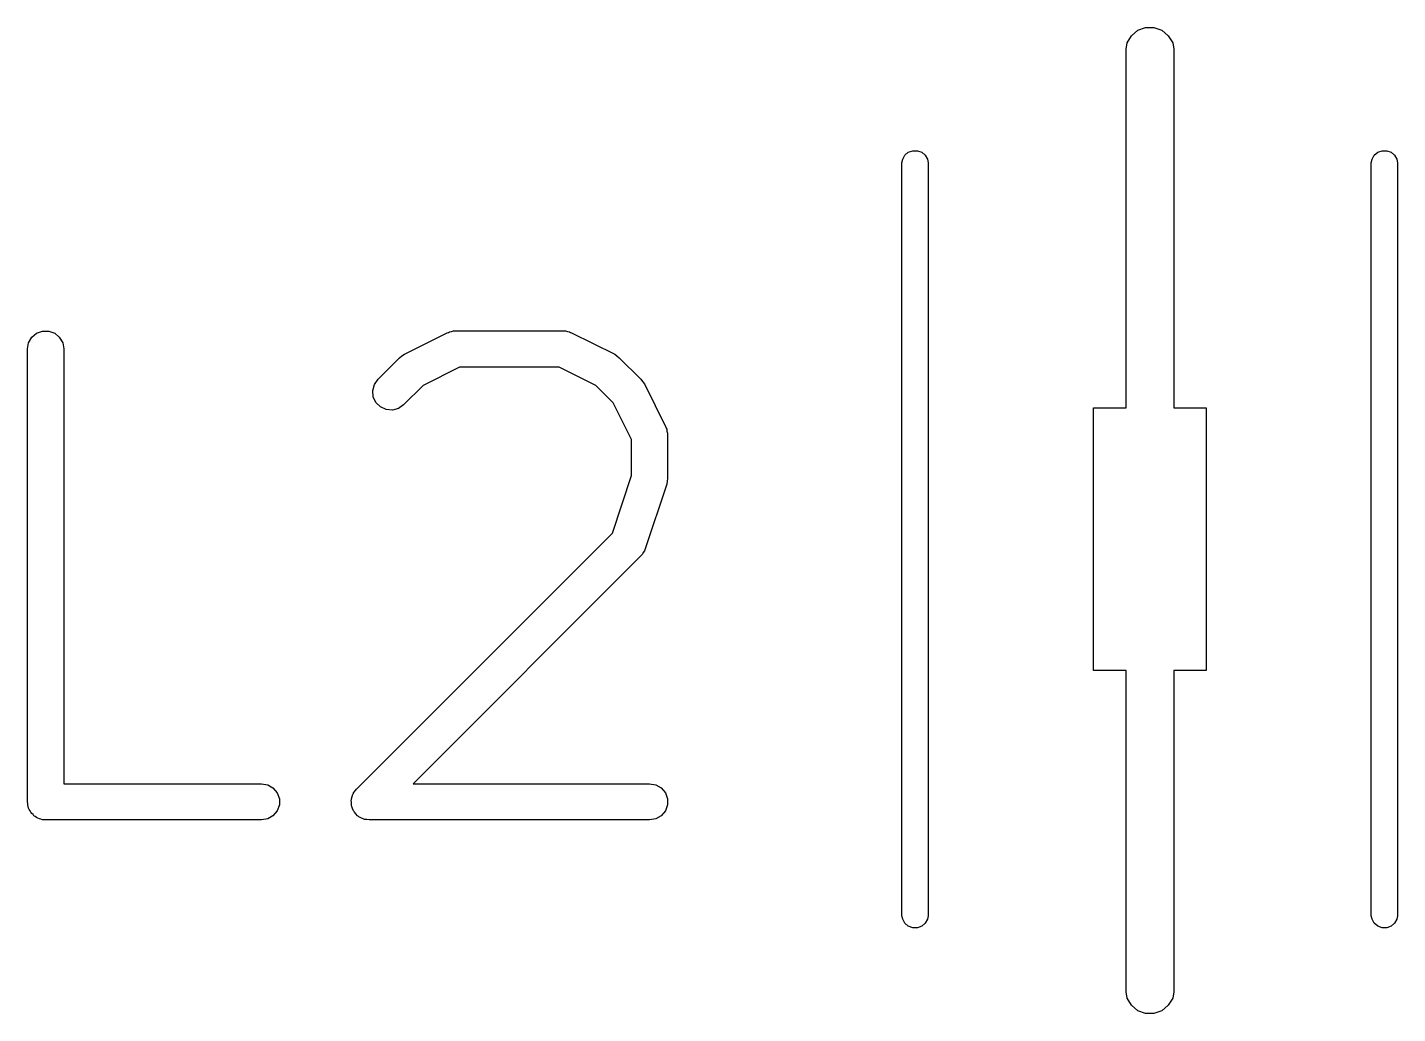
# Model space of a CAD drawing. Extents: x 91 to 202, y -131 to -74.
# Drawn here: x 136.424 to 140.073, y -95.195 to -92.568 of the extents above; entities that cross this region are included whole.
import ezdxf

# ---------------------------------------------------------------- set-up
doc = ezdxf.new("R2010")
doc.units = 0
doc.header["$MEASUREMENT"] = 0
doc.layers.add('BLACK', color=7, linetype='CONTINUOUS')

msp = doc.modelspace()

# ---------------------------------------------------------------- linework, layer by layer
at = {"layer": 'BLACK', "linetype": 'CONTINUOUS'}
for p, q in [((139.381, -92.5754), (139.402, -92.5677)), ((139.402, -92.5677), (139.424, -92.5677)), ((139.424, -92.5677), (139.445, -92.5754)), ((139.35, -92.6256), (139.353, -92.6091)), ((139.353, -92.6091), (139.364, -92.5898)), ((139.364, -92.5898), (139.381, -92.5754)), ((139.445, -92.5754), (139.462, -92.5898)), ((139.462, -92.5898), (139.474, -92.6091)), ((139.474, -92.6091), (139.477, -92.6256)), ((139.35, -93.5812), (139.35, -92.6256)), ((139.477, -92.6256), (139.477, -93.5812)), ((138.761, -92.9084), (138.77, -92.9004)), ((138.77, -92.9004), (138.782, -92.8962)), ((138.782, -92.8962), (138.794, -92.8962)), ((138.794, -92.8962), (138.806, -92.9004)), ((138.806, -92.9004), (138.815, -92.9084)), ((140.011, -92.9084), (140.02, -92.9004)), ((140.02, -92.9004), (140.032, -92.8962)), ((140.032, -92.8962), (140.044, -92.8962)), ((140.044, -92.8962), (140.056, -92.9004)), ((140.056, -92.9004), (140.065, -92.9084)), ((138.753, -92.9281), (138.755, -92.919)), ((138.753, -94.9343), (138.753, -92.9281)), ((138.755, -92.919), (138.761, -92.9084)), ((138.815, -92.9084), (138.821, -92.919)), ((138.821, -92.919), (138.823, -92.9281)), ((138.823, -92.9281), (138.823, -94.9343)), ((140.003, -92.9281), (140.005, -92.919)), ((140.003, -94.9343), (140.003, -92.9281)), ((140.005, -92.919), (140.011, -92.9084)), ((140.065, -92.9084), (140.071, -92.919)), ((140.071, -92.919), (140.073, -92.9281)), ((140.073, -92.9281), (140.073, -94.9343)), ((136.448, -93.3824), (136.464, -93.3766)), ((136.464, -93.3766), (136.481, -93.3766)), ((136.481, -93.3766), (136.497, -93.3824)), ((137.548, -93.3788), (137.553, -93.3778)), ((137.553, -93.3778), (137.559, -93.3762)), ((137.559, -93.3762), (137.561, -93.3764)), ((137.561, -93.3764), (137.564, -93.3759)), ((137.564, -93.3759), (137.851, -93.3759)), ((137.851, -93.3759), (137.854, -93.3764)), ((137.854, -93.3764), (137.857, -93.3762)), ((137.857, -93.3762), (137.862, -93.3778)), ((137.862, -93.3778), (137.868, -93.3788)), ((136.424, -93.4241), (136.427, -93.4076)), ((136.427, -93.4076), (136.436, -93.3931)), ((136.436, -93.3931), (136.448, -93.3824)), ((136.497, -93.3824), (136.509, -93.3931)), ((136.509, -93.3931), (136.518, -93.4076)), ((136.518, -93.4076), (136.521, -93.4241)), ((137.428, -93.4384), (137.542, -93.381)), ((137.542, -93.381), (137.545, -93.3802)), ((137.545, -93.3802), (137.548, -93.3788)), ((137.868, -93.3788), (137.87, -93.3802)), ((137.87, -93.3802), (137.873, -93.381)), ((137.873, -93.381), (137.988, -93.4384)), ((136.424, -94.6306), (136.424, -93.4241)), ((136.521, -93.4241), (136.521, -94.5824)), ((137.358, -93.5049), (137.415, -93.4475)), ((137.415, -93.4475), (137.421, -93.443)), ((137.421, -93.443), (137.428, -93.4384)), ((137.988, -93.4384), (137.994, -93.443)), ((137.994, -93.443), (138, -93.4475)), ((138, -93.4475), (138.058, -93.5049)), ((137.575, -93.4724), (137.478, -93.5213)), ((137.84, -93.4724), (137.575, -93.4724)), ((137.938, -93.5213), (137.84, -93.4724)), ((137.344, -93.5348), (137.348, -93.5187)), ((137.348, -93.5187), (137.358, -93.5049)), ((137.478, -93.5213), (137.426, -93.5732)), ((137.984, -93.5676), (137.938, -93.5213)), ((138.058, -93.5049), (138.062, -93.5113)), ((138.062, -93.5113), (138.067, -93.5175)), ((138.067, -93.5175), (138.124, -93.6324)), ((137.345, -93.5515), (137.344, -93.5348)), ((137.352, -93.5667), (137.345, -93.5515)), ((137.364, -93.5786), (137.352, -93.5667)), ((137.379, -93.5857), (137.364, -93.5786)), ((137.396, -93.5871), (137.379, -93.5857)), ((137.412, -93.5828), (137.396, -93.5871)), ((137.426, -93.5732), (137.412, -93.5828)), ((138.033, -93.6653), (137.984, -93.5676)), ((139.263, -94.2812), (139.263, -93.5812)), ((139.263, -93.5812), (139.35, -93.5812)), ((139.477, -93.5812), (139.563, -93.5812)), ((139.563, -93.5812), (139.563, -94.2812)), ((138.124, -93.6324), (138.125, -93.635)), ((138.033, -93.761), (138.033, -93.6653)), ((138.125, -93.635), (138.127, -93.6375)), ((138.127, -93.6375), (138.127, -93.643)), ((138.127, -93.643), (138.129, -93.6484)), ((138.129, -93.6484), (138.129, -93.6512)), ((138.129, -93.6512), (138.129, -93.654)), ((138.129, -93.654), (138.129, -93.7689)), ((137.982, -93.9152), (138.033, -93.761)), ((138.128, -93.7765), (138.127, -93.7841)), ((138.129, -93.7689), (138.128, -93.7765)), ((138.127, -93.7841), (138.069, -93.9565)), ((137.3, -94.5965), (137.982, -93.9152)), ((138.067, -93.9616), (138.064, -93.9662)), ((138.068, -93.9589), (138.067, -93.9616)), ((138.069, -93.9565), (138.068, -93.9589)), ((138.058, -93.9753), (137.451, -94.5824)), ((138.059, -93.9731), (138.058, -93.9753)), ((138.062, -93.9712), (138.059, -93.9731)), ((138.064, -93.9662), (138.062, -93.9712)), ((139.35, -94.2812), (139.263, -94.2812)), ((139.35, -95.1368), (139.35, -94.2812)), ((139.563, -94.2812), (139.477, -94.2812)), ((139.477, -94.2812), (139.477, -95.1368)), ((136.521, -94.5824), (137.047, -94.5824)), ((137.047, -94.5824), (137.064, -94.5853)), ((137.064, -94.5853), (137.078, -94.5937)), ((137.078, -94.5937), (137.089, -94.6065)), ((137.089, -94.6065), (137.095, -94.6223)), ((137.287, -94.6223), (137.289, -94.6163)), ((137.289, -94.6163), (137.291, -94.6103)), ((137.291, -94.6103), (137.292, -94.6085)), ((137.292, -94.6065), (137.297, -94.6017)), ((137.292, -94.6085), (137.292, -94.6065)), ((137.297, -94.6017), (137.3, -94.5965)), ((137.451, -94.5824), (138.081, -94.5824)), ((138.081, -94.5824), (138.098, -94.5853)), ((138.098, -94.5853), (138.112, -94.5937)), ((138.112, -94.5937), (138.123, -94.6065)), ((138.123, -94.6065), (138.129, -94.6223)), ((136.425, -94.6348), (136.424, -94.6306)), ((136.425, -94.639), (136.425, -94.6348)), ((136.426, -94.643), (136.425, -94.639)), ((136.427, -94.6472), (136.426, -94.643)), ((136.429, -94.6508), (136.427, -94.6472)), ((136.431, -94.6548), (136.429, -94.6508)), ((136.433, -94.658), (136.431, -94.6548)), ((137.089, -94.6548), (137.078, -94.6676)), ((137.095, -94.639), (137.089, -94.6548)), ((137.095, -94.6223), (137.095, -94.639)), ((137.286, -94.6264), (137.287, -94.6244)), ((137.287, -94.6327), (137.286, -94.6264)), ((137.287, -94.6244), (137.287, -94.6223)), ((137.287, -94.639), (137.287, -94.6327)), ((137.287, -94.641), (137.287, -94.639)), ((137.288, -94.6431), (137.287, -94.641)), ((137.29, -94.6488), (137.288, -94.6431)), ((137.292, -94.6548), (137.29, -94.6488)), ((137.294, -94.6564), (137.292, -94.6548)), ((138.123, -94.6548), (138.112, -94.6676)), ((138.129, -94.639), (138.123, -94.6548)), ((138.129, -94.6223), (138.129, -94.639)), ((136.436, -94.6617), (136.433, -94.658)), ((136.439, -94.6644), (136.436, -94.6617)), ((136.441, -94.6676), (136.439, -94.6644)), ((136.445, -94.6697), (136.441, -94.6676)), ((136.448, -94.6724), (136.445, -94.6697)), ((136.452, -94.6739), (136.448, -94.6724)), ((136.456, -94.676), (136.452, -94.6739)), ((136.46, -94.6767), (136.456, -94.676)), ((136.464, -94.6782), (136.46, -94.6767)), ((136.468, -94.6782), (136.464, -94.6782)), ((136.472, -94.6789), (136.468, -94.6782)), ((137.047, -94.6789), (136.472, -94.6789)), ((137.064, -94.676), (137.047, -94.6789)), ((137.078, -94.6676), (137.064, -94.676)), ((137.295, -94.6583), (137.294, -94.6564)), ((137.299, -94.6628), (137.295, -94.6583)), ((137.303, -94.6676), (137.299, -94.6628)), ((137.305, -94.6687), (137.303, -94.6676)), ((137.307, -94.6702), (137.305, -94.6687)), ((137.312, -94.6728), (137.307, -94.6702)), ((137.318, -94.676), (137.312, -94.6728)), ((137.32, -94.6764), (137.318, -94.676)), ((137.322, -94.6773), (137.32, -94.6764)), ((137.328, -94.6778), (137.322, -94.6773)), ((137.334, -94.6789), (137.328, -94.6778)), ((138.081, -94.6789), (137.334, -94.6789)), ((138.098, -94.676), (138.081, -94.6789)), ((138.112, -94.6676), (138.098, -94.676)), ((138.755, -94.9434), (138.753, -94.9343)), ((138.761, -94.954), (138.755, -94.9434)), ((138.821, -94.9434), (138.815, -94.954)), ((138.823, -94.9343), (138.821, -94.9434)), ((140.005, -94.9434), (140.003, -94.9343)), ((140.011, -94.954), (140.005, -94.9434)), ((140.071, -94.9434), (140.065, -94.954)), ((140.073, -94.9343), (140.071, -94.9434)), ((138.77, -94.962), (138.761, -94.954)), ((138.782, -94.9662), (138.77, -94.962)), ((138.794, -94.9662), (138.782, -94.9662)), ((138.806, -94.962), (138.794, -94.9662)), ((138.815, -94.954), (138.806, -94.962)), ((140.02, -94.962), (140.011, -94.954)), ((140.032, -94.9662), (140.02, -94.962)), ((140.044, -94.9662), (140.032, -94.9662)), ((140.056, -94.962), (140.044, -94.9662)), ((140.065, -94.954), (140.056, -94.962)), ((139.353, -95.1533), (139.35, -95.1368)), ((139.364, -95.1726), (139.353, -95.1533)), ((139.474, -95.1533), (139.462, -95.1726)), ((139.477, -95.1368), (139.474, -95.1533)), ((139.381, -95.187), (139.364, -95.1726)), ((139.402, -95.1947), (139.381, -95.187)), ((139.424, -95.1947), (139.402, -95.1947)), ((139.445, -95.187), (139.424, -95.1947)), ((139.462, -95.1726), (139.445, -95.187))]:
    msp.add_line(p, q, dxfattribs=at)

doc.saveas('drawing.dxf')
